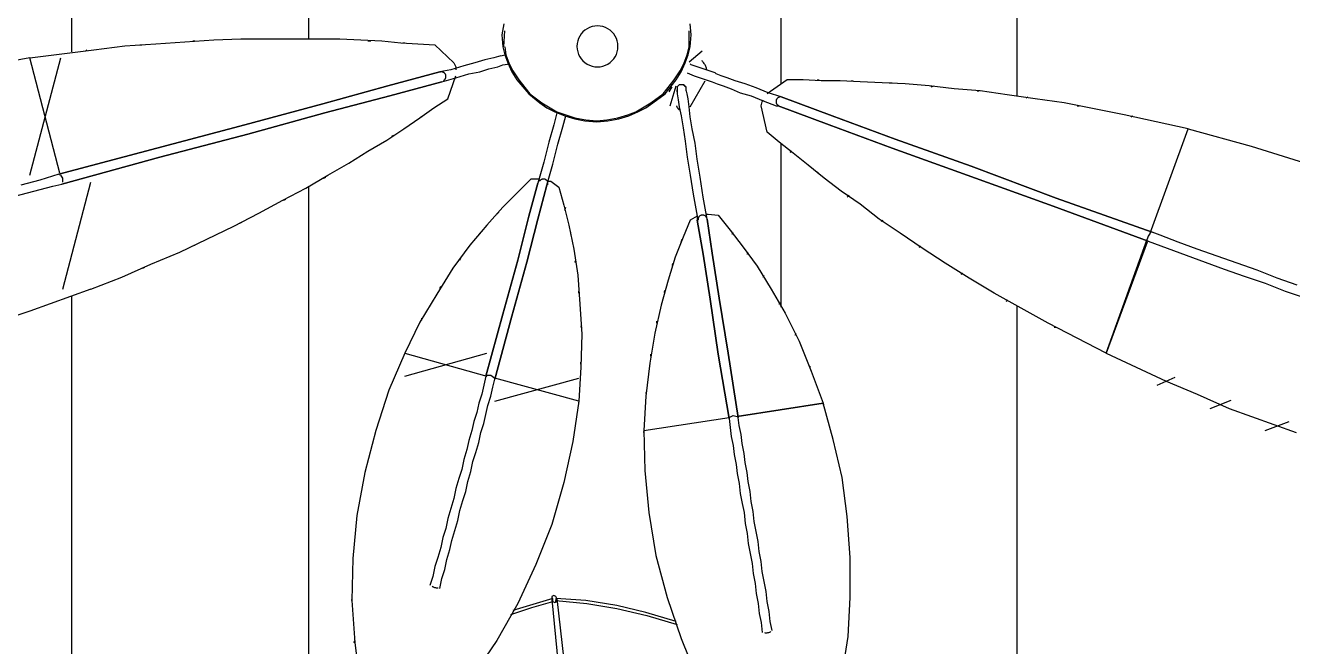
# Model space of a CAD drawing. Header units: millimetres. Extents: x 7649 to 34105, y 3983 to 25377.
# Drawn here: x 15493 to 16163, y 13594 to 13923 of the extents above; entities that cross this region are included whole.
import ezdxf

# ---------------------------------------------------------------- set-up
doc = ezdxf.new("R2010")
doc.units = ezdxf.units.MM

msp = doc.modelspace()

# ---------------------------------------------------------------- linework, layer by layer
at = {"layer": 'GEOMETRY', "color": 7}
for p, q in [((15517.10694, 13908.79306), (15517.10694, 14063.30972)), ((16017.16944, 13885.50972), (16017.16944, 14001.39722)), ((15642.51944, 13915.67222), (15642.51944, 13986.05139)), ((15892.28611, 13891.85972), (15892.28611, 13952.18472)), ((15745.70694, 13923.60972), (15744.64861, 13917.78889)), ((15745.70694, 13911.43889), (15746.23611, 13919.90556)), ((15787.51331, 13919.37419), (15786.59634, 13918.33241)), ((15788.55509, 13920.29116), (15787.51331, 13919.37419)), ((15789.70877, 13921.07038), (15788.55509, 13920.29116)), ((15790.96143, 13921.69894), (15789.70877, 13921.07038)), ((15792.30014, 13922.16391), (15790.96143, 13921.69894)), ((15793.71198, 13922.45236), (15792.30014, 13922.16391)), ((15795.18403, 13922.55139), (15793.71198, 13922.45236)), ((15796.65607, 13922.45236), (15795.18403, 13922.55139)), ((15798.06791, 13922.16391), (15796.65607, 13922.45236)), ((15799.40662, 13921.69894), (15798.06791, 13922.16391)), ((15800.65928, 13921.07038), (15799.40662, 13921.69894)), ((15801.81296, 13920.29116), (15800.65928, 13921.07038)), ((15802.85475, 13919.37419), (15801.81296, 13920.29116)), ((15803.77171, 13918.33241), (15802.85475, 13919.37419)), ((15843.60278, 13911.43889), (15843.60278, 13919.90556)), ((15844.66111, 13917.78889), (15844.13194, 13923.60972)), ((15528.74861, 13909.85139), (15545.15278, 13911.96806)), ((15545.15278, 13911.96806), (15561.55694, 13913.02639)), ((15553.09028, 13912.49722), (15554.14861, 13912.49722)), ((15561.55694, 13913.02639), (15576.90278, 13914.08472)), ((15576.90278, 13914.08472), (15592.24861, 13915.14306)), ((15581.13611, 13914.61389), (15582.19444, 13914.61389)), ((15592.24861, 13915.14306), (15606.53611, 13915.67222)), ((15606.53611, 13915.67222), (15620.29444, 13915.67222)), ((15607.06528, 13915.67222), (15608.12361, 13915.67222)), ((15620.29444, 13915.67222), (15634.05278, 13915.67222)), ((15631.40694, 13915.67222), (15632.46528, 13915.67222)), ((15634.05278, 13915.67222), (15646.75278, 13915.67222)), ((15646.75278, 13915.67222), (15658.92361, 13915.67222)), ((15653.63194, 13915.67222), (15654.69028, 13915.67222)), ((15658.92361, 13915.67222), (15670.03611, 13915.14306)), ((15670.03611, 13915.14306), (15681.14861, 13914.61389)), ((15673.74028, 13914.61389), (15675.32778, 13914.61389)), ((15681.14861, 13914.61389), (15691.20278, 13913.55556)), ((15691.20278, 13913.55556), (15700.19861, 13913.02639)), ((15692.26111, 13913.55556), (15693.31944, 13913.55556)), ((15700.19861, 13913.02639), (15709.19444, 13912.49722)), ((15709.19444, 13912.49722), (15719.24861, 13902.97222)), ((15744.64861, 13917.78889), (15745.17778, 13911.43889)), ((15784.43514, 13913.17552), (15784.33611, 13911.70347)), ((15784.72359, 13914.58736), (15784.43514, 13913.17552)), ((15785.18856, 13915.92607), (15784.72359, 13914.58736)), ((15785.81712, 13917.17873), (15785.18856, 13915.92607)), ((15786.59634, 13918.33241), (15785.81712, 13917.17873)), ((15804.55094, 13917.17873), (15803.77171, 13918.33241)), ((15805.17949, 13915.92607), (15804.55094, 13917.17873)), ((15805.64446, 13914.58736), (15805.17949, 13915.92607)), ((15805.93292, 13913.17552), (15805.64446, 13914.58736)), ((15806.03194, 13911.70347), (15805.93292, 13913.17552)), ((15844.13194, 13911.43889), (15844.66111, 13917.78889)), ((15494.88194, 13905.61806), (15460.48611, 13899.26806)), ((15494.88194, 13905.61806), (15511.81528, 13907.73472)), ((15510.75694, 13844.76389), (15494.88194, 13905.61806)), ((15494.88194, 13843.70556), (15511.28611, 13905.61806)), ((15511.81528, 13907.73472), (15528.74861, 13909.85139)), ((15524.51528, 13909.32222), (15525.04444, 13909.85139)), ((15740.41528, 13905.61806), (15735.65278, 13904.55972)), ((15744.11944, 13906.67639), (15740.41528, 13905.61806)), ((15744.11944, 13906.67639), (15746.23611, 13907.20556)), ((15745.17778, 13911.43889), (15746.23611, 13907.20556)), ((15746.23611, 13911.43889), (15746.76528, 13907.20556)), ((15746.23611, 13907.20556), (15747.82361, 13902.97222)), ((15746.76528, 13907.20556), (15748.35278, 13902.97222)), ((15784.33611, 13911.70347), (15784.43514, 13910.23143)), ((15784.43514, 13910.23143), (15784.72359, 13908.81959)), ((15784.72359, 13908.81959), (15785.18856, 13907.48088)), ((15785.18856, 13907.48088), (15785.81712, 13906.22822)), ((15785.81712, 13906.22822), (15786.59634, 13905.07454)), ((15803.77171, 13905.07454), (15804.55094, 13906.22822)), ((15804.55094, 13906.22822), (15805.17949, 13907.48088)), ((15805.17949, 13907.48088), (15805.64446, 13908.81959)), ((15805.64446, 13908.81959), (15805.93292, 13910.23143)), ((15805.93292, 13910.23143), (15806.03194, 13911.70347)), ((15840.95694, 13902.97222), (15842.54444, 13907.20556)), ((15841.48611, 13902.97222), (15843.07361, 13907.20556)), ((15842.54444, 13907.20556), (15843.60278, 13911.43889)), ((15843.07361, 13907.20556), (15844.13194, 13911.43889)), ((15843.60278, 13903.50139), (15850.48194, 13909.32222)), ((15717.66111, 13899.26806), (15711.84028, 13898.20972)), ((15724.54028, 13901.38472), (15717.66111, 13899.26806)), ((15719.24861, 13902.97222), (15720.30694, 13900.85556)), ((15720.30694, 13900.85556), (15720.30694, 13899.26806)), ((15730.36111, 13902.97222), (15724.54028, 13901.38472)), ((15735.65278, 13904.55972), (15730.36111, 13902.97222)), ((15733.00694, 13898.20972), (15737.76944, 13899.79722)), ((15737.76944, 13899.79722), (15742.53194, 13900.85556)), ((15742.53194, 13900.85556), (15745.17778, 13901.91389)), ((15745.17778, 13901.91389), (15748.88194, 13902.44306)), ((15747.82361, 13902.97222), (15749.94028, 13898.20972)), ((15748.35278, 13902.97222), (15750.46944, 13898.73889)), ((15750.46944, 13898.73889), (15753.64444, 13893.97639)), ((15786.59634, 13905.07454), (15787.51331, 13904.03275)), ((15787.51331, 13904.03275), (15788.55509, 13903.11579)), ((15788.55509, 13903.11579), (15789.70877, 13902.33656)), ((15789.70877, 13902.33656), (15790.96143, 13901.70801)), ((15790.96143, 13901.70801), (15792.30014, 13901.24304)), ((15792.30014, 13901.24304), (15793.71198, 13900.95458)), ((15793.71198, 13900.95458), (15795.18403, 13900.85556)), ((15795.18403, 13900.85556), (15796.65607, 13900.95458)), ((15796.65607, 13900.95458), (15798.06791, 13901.24304)), ((15798.06791, 13901.24304), (15799.40662, 13901.70801)), ((15799.40662, 13901.70801), (15800.65928, 13902.33656)), ((15800.65928, 13902.33656), (15801.81296, 13903.11579)), ((15801.81296, 13903.11579), (15802.85475, 13904.03275)), ((15802.85475, 13904.03275), (15803.77171, 13905.07454)), ((15835.66528, 13893.97639), (15838.84028, 13898.73889)), ((15838.84028, 13898.73889), (15840.95694, 13902.97222)), ((15839.36944, 13898.20972), (15841.48611, 13902.97222)), ((15844.66111, 13901.91389), (15844.13194, 13902.44306)), ((15849.42361, 13900.32639), (15844.66111, 13901.91389)), ((15857.36111, 13897.68056), (15849.42361, 13900.32639)), ((15850.65634, 13903.81336), (15850.30728, 13904.13494)), ((15850.98486, 13903.47356), (15850.65634, 13903.81336)), ((15851.29226, 13903.11656), (15850.98486, 13903.47356)), ((15851.57798, 13902.74339), (15851.29226, 13903.11656)), ((15851.84145, 13902.35508), (15851.57798, 13902.74339)), ((15852.08211, 13901.95265), (15851.84145, 13902.35508)), ((15852.29938, 13901.53712), (15852.08211, 13901.95265)), ((15852.49269, 13901.10954), (15852.29938, 13901.53712)), ((15852.6615, 13900.67091), (15852.49269, 13901.10954)), ((15852.80521, 13900.22227), (15852.6615, 13900.67091)), ((15852.92328, 13899.76464), (15852.80521, 13900.22227)), ((15853.01512, 13899.29906), (15852.92328, 13899.76464)), ((15684.32361, 13890.80139), (15711.84028, 13898.20972)), ((15711.84028, 13898.20972), (15684.32361, 13890.80139)), ((15712.89861, 13892.91806), (15685.38194, 13885.50972)), ((15685.38194, 13885.50972), (15712.89861, 13892.91806)), ((15712.11899, 13898.15336), (15712.01764, 13898.12857)), ((15712.22109, 13898.17365), (15712.11899, 13898.15336)), ((15712.32378, 13898.18943), (15712.22109, 13898.17365)), ((15712.42691, 13898.2007), (15712.32378, 13898.18943)), ((15712.53034, 13898.20747), (15712.42691, 13898.2007)), ((15712.63392, 13898.20973), (15712.53034, 13898.20747)), ((15712.73749, 13898.20748), (15712.63392, 13898.20973)), ((15712.84092, 13898.20072), (15712.73749, 13898.20748)), ((15712.94406, 13898.18946), (15712.84092, 13898.20072)), ((15712.89861, 13892.91806), (15720.30694, 13895.03472)), ((15713.04675, 13898.17369), (15712.94406, 13898.18946)), ((15713.14884, 13898.15341), (15713.04675, 13898.17369)), ((15713.2502, 13898.12863), (15713.14884, 13898.15341)), ((15713.45176, 13898.06495), (15713.2502, 13898.12863)), ((15713.64498, 13897.98454), (15713.45176, 13898.06495)), ((15713.82904, 13897.88823), (15713.64498, 13897.98454)), ((15713.82478, 13893.76632), (15713.95832, 13893.84942)), ((15714.00307, 13897.77687), (15713.82904, 13897.88823)), ((15713.95832, 13893.84942), (15714.08539, 13893.94063)), ((15714.16626, 13897.6513), (15714.00307, 13897.77687)), ((15714.08539, 13893.94063), (15714.2057, 13894.03955)), ((15714.31775, 13897.51236), (15714.16626, 13897.6513)), ((15714.2057, 13894.03955), (15714.31895, 13894.14578)), ((15714.45671, 13897.36088), (15714.31775, 13897.51236)), ((15714.31895, 13894.14578), (15714.42482, 13894.25894)), ((15714.42482, 13894.25894), (15714.52302, 13894.37861)), ((15714.5823, 13897.1977), (15714.45671, 13897.36088)), ((15714.52302, 13894.37861), (15714.61323, 13894.50442)), ((15714.69367, 13897.02368), (15714.5823, 13897.1977)), ((15714.61323, 13894.50442), (15714.69516, 13894.63595)), ((15714.78999, 13896.83963), (15714.69367, 13897.02368)), ((15714.69516, 13894.63595), (15714.7685, 13894.77281)), ((15714.7685, 13894.77281), (15714.83295, 13894.91461)), ((15714.87042, 13896.64641), (15714.78999, 13896.83963)), ((15714.83295, 13894.91461), (15714.8882, 13895.06094)), ((15714.93412, 13896.44486), (15714.87042, 13896.64641)), ((15714.8882, 13895.06094), (15714.93395, 13895.21142)), ((15714.94704, 13896.39447), (15714.93412, 13896.44486)), ((15714.93419, 13895.2123), (15714.94709, 13895.26267)), ((15714.95884, 13896.34385), (15714.94704, 13896.39447)), ((15714.94709, 13895.26267), (15714.95889, 13895.31328)), ((15714.96953, 13896.29301), (15714.95884, 13896.34385)), ((15714.95889, 13895.31328), (15714.96957, 13895.3641)), ((15714.97911, 13896.24196), (15714.96953, 13896.29301)), ((15714.96957, 13895.3641), (15714.97914, 13895.41513)), ((15714.98757, 13896.19072), (15714.97911, 13896.24196)), ((15714.97914, 13895.41513), (15714.98759, 13895.46635)), ((15714.99491, 13896.13933), (15714.98757, 13896.19072)), ((15714.98759, 13895.46635), (15714.99492, 13895.51773)), ((15715.00112, 13896.08778), (15714.99491, 13896.13933)), ((15714.99492, 13895.51773), (15715.00113, 13895.56926)), ((15715.00621, 13896.0361), (15715.00112, 13896.08778)), ((15715.00113, 13895.56926), (15715.00622, 13895.62092)), ((15715.01018, 13895.98432), (15715.00621, 13896.0361)), ((15715.00622, 13895.62092), (15715.01018, 13895.67269)), ((15715.01301, 13895.93244), (15715.01018, 13895.98432)), ((15715.01018, 13895.67269), (15715.01301, 13895.72455)), ((15715.01472, 13895.88048), (15715.01301, 13895.93244)), ((15715.01301, 13895.72455), (15715.01472, 13895.77648)), ((15715.01528, 13895.82847), (15715.01472, 13895.88048)), ((15715.01472, 13895.77648), (15715.01528, 13895.82847)), ((15716.07361, 13883.92222), (15720.30694, 13896.09306)), ((15720.30694, 13895.03472), (15727.18611, 13897.15139)), ((15727.18611, 13897.15139), (15733.00694, 13898.20972)), ((15749.94028, 13898.20972), (15752.58611, 13893.97639)), ((15752.58611, 13893.97639), (15758.93611, 13886.56806)), ((15753.64444, 13893.97639), (15759.46528, 13886.56806)), ((15829.84444, 13886.56806), (15835.66528, 13893.97639)), ((15830.90278, 13886.56806), (15836.72361, 13893.97639)), ((15836.72361, 13893.97639), (15839.36944, 13898.20972)), ((15842.54444, 13897.68056), (15846.24861, 13896.09306)), ((15844.13194, 13879.68889), (15852.06944, 13893.44722)), ((15846.24861, 13896.09306), (15854.18611, 13893.44722)), ((15854.18611, 13893.44722), (15855.77361, 13892.91806)), ((15855.77361, 13892.91806), (15858.41944, 13891.85972)), ((15857.89028, 13897.15139), (15857.36111, 13897.68056)), ((15860.53611, 13896.09306), (15857.89028, 13897.15139)), ((15858.41944, 13891.85972), (15861.59444, 13890.80139)), ((15863.71111, 13895.03472), (15860.53611, 13896.09306)), ((15867.94444, 13893.44722), (15863.71111, 13895.03472)), ((15873.23611, 13891.85972), (15867.94444, 13893.44722)), ((15879.05694, 13889.74306), (15873.23611, 13891.85972)), ((15895.46111, 13893.97639), (15884.87778, 13886.56806)), ((15903.92778, 13893.97639), (15895.46111, 13893.97639)), ((15913.45278, 13893.44722), (15903.92778, 13893.97639)), ((15911.33611, 13893.97639), (15912.39444, 13893.97639)), ((15923.50694, 13893.44722), (15913.45278, 13893.44722)), ((15934.09028, 13892.91806), (15923.50694, 13893.44722)), ((15929.32778, 13893.44722), (15930.38611, 13893.44722)), ((15945.73194, 13892.38889), (15934.09028, 13892.91806)), ((15957.90278, 13891.85972), (15945.73194, 13892.38889)), ((15949.43611, 13892.38889), (15951.02361, 13892.38889)), ((15970.60278, 13890.80139), (15957.90278, 13891.85972)), ((15649.92778, 13881.27639), (15684.32361, 13890.80139)), ((15684.32361, 13890.80139), (15649.92778, 13881.27639)), ((15685.38194, 13885.50972), (15650.98611, 13876.51389)), ((15650.98611, 13876.51389), (15685.38194, 13885.50972)), ((15758.93611, 13886.56806), (15764.75694, 13881.80556)), ((15758.93611, 13886.56806), (15759.46528, 13886.56806)), ((15759.46528, 13886.56806), (15765.81528, 13881.80556)), ((15823.49444, 13881.80556), (15829.84444, 13886.56806)), ((15824.55278, 13881.80556), (15830.90278, 13886.56806)), ((15829.84444, 13886.56806), (15830.90278, 13886.56806)), ((15833.01944, 13887.62639), (15834.60694, 13890.27222)), ((15833.54861, 13880.21806), (15836.72361, 13890.80139)), ((15837.78194, 13890.80139), (15837.25278, 13890.27222)), ((15837.25278, 13890.27222), (15837.25278, 13889.74306)), ((15837.25278, 13889.74306), (15837.25278, 13889.21389)), ((15837.25278, 13889.21389), (15837.25278, 13888.68472)), ((15837.25278, 13887.62639), (15837.25278, 13888.68472)), ((15837.25278, 13888.68472), (15837.25278, 13888.15556)), ((15837.25278, 13888.15556), (15837.25278, 13886.56806)), ((15837.25278, 13886.56806), (15837.78194, 13883.39306)), ((15838.31111, 13891.33056), (15837.78194, 13890.80139)), ((15838.84028, 13891.33056), (15838.31111, 13891.33056)), ((15839.36944, 13891.33056), (15838.84028, 13891.33056)), ((15839.89861, 13891.33056), (15839.36944, 13891.33056)), ((15840.42778, 13891.33056), (15839.89861, 13891.33056)), ((15840.95694, 13891.33056), (15840.42778, 13891.33056)), ((15840.95694, 13890.80139), (15840.95694, 13891.33056)), ((15841.48611, 13890.80139), (15840.95694, 13890.80139)), ((15841.48611, 13890.27222), (15841.48611, 13890.80139)), ((15842.01528, 13890.27222), (15841.48611, 13890.27222)), ((15842.01528, 13889.74306), (15842.01528, 13890.27222)), ((15842.01528, 13889.21389), (15842.01528, 13889.74306)), ((15842.01528, 13888.68472), (15842.01528, 13889.21389)), ((15842.54444, 13886.56806), (15842.01528, 13888.68472)), ((15842.01528, 13888.15556), (15842.01528, 13888.68472)), ((15843.07361, 13883.92222), (15842.54444, 13886.56806)), ((15861.59444, 13890.80139), (15865.82778, 13889.21389)), ((15865.82778, 13889.21389), (15870.59028, 13887.09722)), ((15870.59028, 13887.09722), (15876.41111, 13885.50972)), ((15876.41111, 13885.50972), (15882.76111, 13882.86389)), ((15885.40694, 13887.09722), (15879.05694, 13889.74306)), ((15892.28611, 13884.98056), (15885.40694, 13887.09722)), ((15983.83194, 13889.21389), (15970.60278, 13890.80139)), ((15971.66111, 13890.27222), (15973.24861, 13890.80139)), ((15997.59028, 13888.15556), (15983.83194, 13889.21389)), ((15996.00278, 13888.15556), (15997.06111, 13888.15556)), ((16011.87778, 13886.03889), (15997.59028, 13888.15556)), ((16026.69444, 13883.92222), (16011.87778, 13886.03889)), ((15608.65278, 13870.16389), (15649.92778, 13881.27639)), ((15649.92778, 13881.27639), (15608.65278, 13870.16389)), ((15701.25694, 13873.86806), (15708.66528, 13879.15972)), ((15708.66528, 13879.15972), (15716.07361, 13883.92222)), ((15764.75694, 13881.80556), (15768.46111, 13879.15972)), ((15765.81528, 13881.80556), (15773.75278, 13877.04306)), ((15768.46111, 13879.15972), (15772.69444, 13877.04306)), ((15815.55694, 13877.04306), (15823.49444, 13881.80556)), ((15816.61528, 13877.04306), (15820.84861, 13879.15972)), ((15820.84861, 13879.15972), (15824.55278, 13881.80556)), ((15836.93962, 13880.24906), (15837.01315, 13880.05266)), ((15837.01315, 13880.05266), (15837.09663, 13879.86108)), ((15837.09663, 13879.86108), (15837.1898, 13879.67468)), ((15837.1898, 13879.67468), (15837.2924, 13879.49378)), ((15837.2924, 13879.49378), (15837.40417, 13879.31874)), ((15837.40417, 13879.31874), (15837.52485, 13879.1499)), ((15837.52485, 13879.1499), (15837.6542, 13878.98761)), ((15837.6542, 13878.98761), (15837.79193, 13878.83221)), ((15837.78194, 13883.39306), (15838.31111, 13879.68889)), ((15837.79193, 13878.83221), (15837.93781, 13878.68404)), ((15837.93781, 13878.68404), (15838.09157, 13878.54345)), ((15838.09157, 13878.54345), (15838.25295, 13878.41079)), ((15838.25295, 13878.41079), (15838.4217, 13878.28639)), ((15838.31111, 13879.68889), (15839.36944, 13874.92639)), ((15843.60278, 13879.68889), (15843.07361, 13883.92222)), ((15844.13194, 13874.39722), (15843.60278, 13879.68889)), ((15881.70278, 13880.21806), (15882.23194, 13882.33472)), ((15884.87778, 13866.45972), (15881.70278, 13880.21806)), ((15882.23194, 13882.33472), (15882.76111, 13883.39306)), ((15882.76111, 13882.86389), (15889.64028, 13880.21806)), ((15889.64084, 13882.65116), (15889.64027, 13882.59924)), ((15889.64027, 13882.59924), (15889.64084, 13882.54733)), ((15889.64028, 13880.21806), (15890.69861, 13880.21806)), ((15889.64254, 13882.70307), (15889.64084, 13882.65116)), ((15889.64084, 13882.54733), (15889.64254, 13882.49546)), ((15889.64537, 13882.75495), (15889.64254, 13882.70307)), ((15889.64254, 13882.49546), (15889.64537, 13882.44364)), ((15889.64933, 13882.8068), (15889.64537, 13882.75495)), ((15889.64537, 13882.44364), (15889.64933, 13882.39188)), ((15889.64933, 13882.39188), (15889.65441, 13882.34021)), ((15889.65445, 13882.85876), (15889.64935, 13882.80702)), ((15889.65441, 13882.34021), (15889.66062, 13882.28864)), ((15889.66068, 13882.91035), (15889.65445, 13882.85876)), ((15889.66062, 13882.28864), (15889.66797, 13882.2372)), ((15889.66802, 13882.96177), (15889.66068, 13882.91035)), ((15889.66797, 13882.2372), (15889.67643, 13882.1859)), ((15889.67649, 13883.01299), (15889.66802, 13882.96177)), ((15889.68606, 13883.06401), (15889.67649, 13883.01299)), ((15889.67655, 13882.18523), (15889.72247, 13881.97896)), ((15889.69674, 13883.1148), (15889.68606, 13883.06401)), ((15889.70853, 13883.16535), (15889.69674, 13883.1148)), ((15889.72142, 13883.21563), (15889.70853, 13883.16535)), ((15889.7354, 13883.26563), (15889.72142, 13883.21563)), ((15889.72247, 13881.97896), (15889.78578, 13881.77953)), ((15889.75048, 13883.31533), (15889.7354, 13883.26563)), ((15889.76664, 13883.36472), (15889.75048, 13883.31533)), ((15889.78389, 13883.41376), (15889.76664, 13883.36472)), ((15889.84256, 13883.55977), (15889.78389, 13883.41376)), ((15889.78578, 13881.77953), (15889.8657, 13881.58786)), ((15889.91035, 13883.70082), (15889.84256, 13883.55977)), ((15889.8657, 13881.58786), (15889.96148, 13881.40485)), ((15889.98692, 13883.83655), (15889.91035, 13883.70082)), ((15889.96148, 13881.40485), (15890.07236, 13881.23141)), ((15890.07192, 13883.96658), (15889.98692, 13883.83655)), ((15890.16503, 13884.09054), (15890.07192, 13883.96658)), ((15890.07236, 13881.23141), (15890.19756, 13881.06845)), ((15890.2659, 13884.20807), (15890.16503, 13884.09054)), ((15890.19756, 13881.06845), (15890.33634, 13880.91688)), ((15890.3742, 13884.3188), (15890.2659, 13884.20807)), ((15890.33634, 13880.91688), (15890.48792, 13880.77761)), ((15890.48958, 13884.42236), (15890.3742, 13884.3188)), ((15890.48792, 13880.77761), (15890.65155, 13880.65154)), ((15890.6117, 13884.51837), (15890.48958, 13884.42236)), ((15890.74024, 13884.60647), (15890.6117, 13884.51837)), ((15890.65155, 13880.65154), (15890.82646, 13880.53959)), ((15917.68611, 13870.16389), (15890.69861, 13880.21806)), ((15890.69861, 13880.21806), (15917.68611, 13870.16389)), ((15890.87485, 13884.68629), (15890.74024, 13884.60647)), ((15890.82646, 13880.53959), (15891.01189, 13880.44266)), ((15891.01519, 13884.75746), (15890.87485, 13884.68629)), ((15891.01189, 13880.44266), (15891.20707, 13880.36167)), ((15891.06257, 13884.77893), (15891.01519, 13884.75746)), ((15891.11037, 13884.79934), (15891.06257, 13884.77893)), ((15891.15859, 13884.8187), (15891.11037, 13884.79934)), ((15891.2072, 13884.83699), (15891.15859, 13884.8187)), ((15891.25619, 13884.85421), (15891.2072, 13884.83699)), ((15891.30553, 13884.87036), (15891.25619, 13884.85421)), ((15891.35521, 13884.88544), (15891.30553, 13884.87036)), ((15891.40522, 13884.89942), (15891.35521, 13884.88544)), ((15891.45553, 13884.91232), (15891.40522, 13884.89942)), ((15891.50613, 13884.92411), (15891.45553, 13884.91232)), ((15891.557, 13884.93481), (15891.50613, 13884.92411)), ((15891.60812, 13884.9444), (15891.557, 13884.93481)), ((15891.65942, 13884.95287), (15891.60812, 13884.9444)), ((15891.71087, 13884.96021), (15891.65942, 13884.95287)), ((15891.76243, 13884.96642), (15891.71087, 13884.96021)), ((15891.8141, 13884.97151), (15891.76243, 13884.96642)), ((15891.86586, 13884.97547), (15891.8141, 13884.97151)), ((15891.91768, 13884.97829), (15891.86586, 13884.97547)), ((15891.96956, 13884.97999), (15891.91768, 13884.97829)), ((15892.02146, 13884.98056), (15891.96956, 13884.97999)), ((15892.07338, 13884.97999), (15892.02146, 13884.98056)), ((15892.12529, 13884.9783), (15892.07338, 13884.97999)), ((15892.17718, 13884.97547), (15892.12529, 13884.9783)), ((15892.22902, 13884.9715), (15892.17718, 13884.97547)), ((15892.28611, 13884.98056), (15919.27361, 13874.92639)), ((15919.27361, 13874.92639), (15892.28611, 13884.98056)), ((16021.93194, 13884.45139), (16022.99028, 13884.98056)), ((16042.04028, 13881.80556), (16026.69444, 13883.92222)), ((16057.91528, 13878.63056), (16042.04028, 13881.80556)), ((16048.91944, 13880.21806), (16049.97778, 13880.21806)), ((16073.79028, 13875.45556), (16057.91528, 13878.63056)), ((15650.98611, 13876.51389), (15610.24028, 13865.40139)), ((15610.24028, 13865.40139), (15650.98611, 13876.51389)), ((15692.79028, 13868.04722), (15701.25694, 13873.86806)), ((15701.78611, 13874.39722), (15702.84444, 13874.92639)), ((15773.75278, 13876.51389), (15772.16528, 13870.16389)), ((15772.69444, 13877.04306), (15777.98611, 13874.92639)), ((15773.75278, 13877.04306), (15778.51528, 13875.45556)), ((15776.92778, 13869.10556), (15778.51528, 13874.92639)), ((15777.98611, 13874.92639), (15783.27778, 13873.33889)), ((15778.51528, 13875.45556), (15783.27778, 13873.86806)), ((15783.27778, 13873.86806), (15789.09861, 13872.80972)), ((15783.27778, 13873.33889), (15788.56944, 13872.28056)), ((15788.56944, 13872.28056), (15794.91944, 13871.75139)), ((15789.09861, 13872.80972), (15794.91944, 13872.28056)), ((15794.91944, 13872.28056), (15800.21111, 13872.80972)), ((15794.91944, 13871.75139), (15800.74028, 13872.28056)), ((15800.21111, 13872.80972), (15806.03194, 13873.86806)), ((15800.74028, 13872.28056), (15806.56111, 13873.33889)), ((15806.03194, 13873.86806), (15811.32361, 13875.45556)), ((15806.56111, 13873.33889), (15811.85278, 13874.92639)), ((15811.32361, 13875.45556), (15815.55694, 13877.04306)), ((15811.85278, 13874.92639), (15816.61528, 13877.04306)), ((15839.36944, 13874.92639), (15840.42778, 13868.57639)), ((15845.19028, 13868.04722), (15844.13194, 13874.39722)), ((15919.27361, 13874.92639), (15952.61111, 13862.75556)), ((15952.61111, 13862.75556), (15919.27361, 13874.92639)), ((16090.72361, 13871.75139), (16073.79028, 13875.45556)), ((16077.49444, 13874.39722), (16078.55278, 13874.92639)), ((16107.65694, 13868.04722), (16090.72361, 13871.75139)), ((15562.08611, 13857.99306), (15608.65278, 13870.16389)), ((15608.65278, 13870.16389), (15562.08611, 13857.99306)), ((15610.24028, 13865.40139), (15563.67361, 13853.23056)), ((15563.67361, 13853.23056), (15610.24028, 13865.40139)), ((15683.79444, 13862.22639), (15692.79028, 13868.04722)), ((15772.16528, 13870.16389), (15769.51944, 13861.16806)), ((15774.28194, 13860.10972), (15776.92778, 13869.10556)), ((15840.42778, 13868.57639), (15841.48611, 13861.69722)), ((15846.77778, 13860.63889), (15845.19028, 13868.04722)), ((15891.22778, 13861.16806), (15884.87778, 13866.45972)), ((15951.02361, 13857.99306), (15917.68611, 13870.16389)), ((15917.68611, 13870.16389), (15951.02361, 13857.99306)), ((16087.54861, 13813.01389), (16107.65694, 13868.04722)), ((16087.54861, 13813.01389), (16107.65694, 13868.04722)), ((16107.65694, 13868.04722), (16140.99444, 13859.05139)), ((15673.74028, 13856.40556), (15683.79444, 13862.22639)), ((15686.44028, 13864.34306), (15687.49861, 13864.87222)), ((15769.51944, 13861.16806), (15766.87361, 13850.58472)), ((15771.63611, 13849.52639), (15774.28194, 13860.10972)), ((15841.48611, 13861.69722), (15842.54444, 13853.23056)), ((15847.83611, 13852.17222), (15846.77778, 13860.63889)), ((15898.63611, 13855.34722), (15891.22778, 13861.16806)), ((15892.28611, 13773.85556), (15892.28611, 13860.10972)), ((15952.61111, 13862.75556), (15992.82778, 13848.46806)), ((15992.82778, 13848.46806), (15952.61111, 13862.75556)), ((16140.99444, 13859.05139), (16174.86111, 13848.46806)), ((15510.22778, 13844.23472), (15562.08611, 13857.99306)), ((15562.08611, 13857.99306), (15510.22778, 13844.23472)), ((15563.67361, 13853.23056), (15511.81528, 13838.94306)), ((15511.81528, 13838.94306), (15563.67361, 13853.23056)), ((15663.68611, 13850.05556), (15673.74028, 13856.40556)), ((15669.50694, 13853.75972), (15670.56528, 13854.28889)), ((15842.54444, 13853.23056), (15844.13194, 13843.70556)), ((15849.42361, 13842.64722), (15847.83611, 13852.17222)), ((15897.04861, 13855.87639), (15898.10694, 13856.40556)), ((15906.57361, 13848.99722), (15898.63611, 13855.34722)), ((15990.71111, 13843.70556), (15951.02361, 13857.99306)), ((15951.02361, 13857.99306), (15990.71111, 13843.70556)), ((15652.57361, 13843.70556), (15663.68611, 13850.05556)), ((15766.87361, 13850.58472), (15763.69861, 13839.47222)), ((15768.46111, 13838.41389), (15771.63611, 13849.52639)), ((15915.04028, 13842.11806), (15906.57361, 13848.99722)), ((15911.33611, 13844.76389), (15911.86528, 13845.29306)), ((15992.82778, 13848.46806), (16037.80694, 13831.53472)), ((16037.80694, 13831.53472), (15992.82778, 13848.46806)), ((15500.17361, 13841.05972), (15490.11944, 13838.41389)), ((15510.22778, 13844.23472), (15500.17361, 13841.05972)), ((15507.05278, 13837.88472), (15511.81528, 13838.94306)), ((15510.75694, 13843.70556), (15511.28611, 13844.76389)), ((15512.34444, 13842.11806), (15511.28611, 13843.70556)), ((15512.34444, 13840.00139), (15512.34444, 13842.11806)), ((15512.34444, 13783.38056), (15527.16111, 13840.00139)), ((15512.34444, 13783.38056), (15527.16111, 13840.00139)), ((15640.93194, 13836.82639), (15652.57361, 13843.70556)), ((15650.45694, 13842.11806), (15651.51528, 13842.64722)), ((15759.99444, 13841.58889), (15753.11528, 13834.70972)), ((15758.93611, 13822.00972), (15763.69861, 13839.47222)), ((15763.69861, 13839.47222), (15758.93611, 13822.00972)), ((15764.75694, 13841.58889), (15759.99444, 13841.58889)), ((15768.46111, 13838.41389), (15763.69861, 13820.42222)), ((15763.69861, 13820.42222), (15768.46111, 13838.41389)), ((15764.69285, 13840.62153), (15764.54687, 13840.3984)), ((15764.85999, 13840.82386), (15764.69285, 13840.62153)), ((15765.04614, 13841.00451), (15764.85999, 13840.82386)), ((15765.24918, 13841.16258), (15765.04614, 13841.00451)), ((15765.46696, 13841.29719), (15765.24918, 13841.16258)), ((15765.69734, 13841.40746), (15765.46696, 13841.29719)), ((15765.93817, 13841.49248), (15765.69734, 13841.40746)), ((15766.18733, 13841.55139), (15765.93817, 13841.49248)), ((15766.44266, 13841.58328), (15766.18733, 13841.55139)), ((15766.70203, 13841.58728), (15766.44266, 13841.58328)), ((15766.96329, 13841.56249), (15766.70203, 13841.58728)), ((15767.22431, 13841.50803), (15766.96329, 13841.56249)), ((15767.42697, 13841.44404), (15767.22541, 13841.50774)), ((15767.62019, 13841.3636), (15767.42697, 13841.44404)), ((15767.80423, 13841.26728), (15767.62019, 13841.3636)), ((15767.97826, 13841.15591), (15767.80423, 13841.26728)), ((15768.14143, 13841.03032), (15767.97826, 13841.15591)), ((15768.29291, 13840.89136), (15768.14143, 13841.03032)), ((15768.43186, 13840.73987), (15768.29291, 13840.89136)), ((15768.55743, 13840.57668), (15768.43186, 13840.73987)), ((15768.66879, 13840.40265), (15768.55743, 13840.57668)), ((15768.76509, 13840.2186), (15768.66879, 13840.40265)), ((15768.8455, 13840.02537), (15768.76509, 13840.2186)), ((15768.90919, 13839.82381), (15768.8455, 13840.02537)), ((15768.90912, 13838.59125), (15768.93391, 13838.69259)), ((15768.93401, 13839.72225), (15768.90924, 13839.82359)), ((15768.93391, 13838.69259), (15768.9542, 13838.79466)), ((15768.95428, 13839.62017), (15768.93401, 13839.72225)), ((15768.9542, 13838.79466), (15768.96998, 13838.89733)), ((15768.97004, 13839.5175), (15768.95428, 13839.62017)), ((15768.96998, 13838.89733), (15768.98125, 13839.00044)), ((15768.98129, 13839.41438), (15768.97004, 13839.5175)), ((15768.98125, 13839.00044), (15768.98802, 13839.10385)), ((15768.98804, 13839.31097), (15768.98129, 13839.41438)), ((15768.98802, 13839.10385), (15768.99028, 13839.20741)), ((15768.99028, 13839.20741), (15768.98804, 13839.31097)), ((15768.99028, 13840.53056), (15770.57778, 13840.53056)), ((15770.57778, 13840.53056), (15774.81111, 13837.35556)), ((15844.13194, 13843.70556), (15845.71944, 13833.65139)), ((15851.01111, 13832.06389), (15849.42361, 13842.64722)), ((15924.03611, 13835.23889), (15915.04028, 13842.11806)), ((16036.21944, 13827.30139), (15990.71111, 13843.70556)), ((15990.71111, 13843.70556), (16036.21944, 13827.30139)), ((15486.94444, 13832.59306), (15496.99861, 13835.23889)), ((15496.99861, 13835.23889), (15507.05278, 13837.88472)), ((15628.76111, 13830.47639), (15640.93194, 13836.82639)), ((15642.51944, 13557.95556), (15642.51944, 13837.88472)), ((15753.11528, 13834.70972), (15745.17778, 13826.77222)), ((15750.99861, 13832.59306), (15752.05694, 13833.65139)), ((15774.81111, 13837.35556), (15777.45694, 13827.83056)), ((15845.71944, 13833.65139), (15847.83611, 13822.00972)), ((15853.12778, 13820.42222), (15851.01111, 13832.06389)), ((15934.09028, 13828.35972), (15924.03611, 13835.23889)), ((15927.21111, 13832.06389), (15928.26944, 13833.12222)), ((16037.80694, 13831.53472), (16088.60694, 13813.54306)), ((16088.60694, 13813.54306), (16037.80694, 13831.53472)), ((15616.06111, 13823.59722), (15628.76111, 13830.47639)), ((15629.29028, 13830.47639), (15630.34861, 13831.00556)), ((15745.17778, 13826.77222), (15736.71111, 13817.24722)), ((15777.45694, 13827.83056), (15780.10278, 13817.24722)), ((15777.98611, 13825.18472), (15778.51528, 13826.77222)), ((15944.14444, 13820.42222), (15934.09028, 13828.35972)), ((16086.49028, 13808.78056), (16036.21944, 13827.30139)), ((16036.21944, 13827.30139), (16086.49028, 13808.78056)), ((15602.83194, 13816.71806), (15616.06111, 13823.59722)), ((15606.00694, 13818.30556), (15607.06528, 13818.83472)), ((15742.00278, 13823.06806), (15743.06111, 13824.12639)), ((15753.11528, 13798.72639), (15758.93611, 13822.00972)), ((15758.93611, 13822.00972), (15753.11528, 13798.72639)), ((15763.69861, 13820.42222), (15757.87778, 13797.66806)), ((15757.87778, 13797.66806), (15763.69861, 13820.42222)), ((15844.13194, 13819.89306), (15840.42778, 13810.89722)), ((15847.83611, 13822.00972), (15844.13194, 13819.89306)), ((15847.83611, 13822.00972), (15847.83611, 13819.89306)), ((15851.01111, 13801.90139), (15847.83611, 13819.89306)), ((15847.83611, 13819.89306), (15851.01111, 13801.90139)), ((15848.36565, 13820.19926), (15848.36531, 13820.14734)), ((15848.36531, 13820.14734), (15848.3661, 13820.09542)), ((15848.36712, 13820.25118), (15848.36565, 13820.19926)), ((15848.3661, 13820.09542), (15848.36802, 13820.04354)), ((15848.36973, 13820.30307), (15848.36712, 13820.25118)), ((15848.36802, 13820.04354), (15848.37107, 13819.9917)), ((15848.37347, 13820.35492), (15848.36973, 13820.30307)), ((15848.37107, 13819.9917), (15848.37526, 13819.93993)), ((15848.37835, 13820.4067), (15848.37347, 13820.35492)), ((15848.37526, 13819.93993), (15848.38057, 13819.88825)), ((15848.42097, 13820.67002), (15848.37835, 13820.4067)), ((15848.38057, 13819.88825), (15848.38702, 13819.83667)), ((15848.38702, 13819.83667), (15848.39459, 13819.78521)), ((15848.4914, 13820.92293), (15848.42097, 13820.67002)), ((15848.58805, 13821.16375), (15848.4914, 13820.92293)), ((15848.70932, 13821.3908), (15848.58805, 13821.16375)), ((15848.8536, 13821.6024), (15848.70932, 13821.3908)), ((15849.01932, 13821.79686), (15848.8536, 13821.6024)), ((15849.20486, 13821.97251), (15849.01932, 13821.79686)), ((15849.40863, 13822.12765), (15849.20486, 13821.97251)), ((15849.62904, 13822.26062), (15849.40863, 13822.12765)), ((15849.86449, 13822.36971), (15849.62904, 13822.26062)), ((15850.11337, 13822.45326), (15849.86449, 13822.36971)), ((15850.3741, 13822.50958), (15850.11337, 13822.45326)), ((15850.64009, 13822.53659), (15850.37477, 13822.50968)), ((15850.90256, 13822.53396), (15850.64009, 13822.53659)), ((15851.16013, 13822.50289), (15850.90256, 13822.53396)), ((15851.41076, 13822.44449), (15851.16013, 13822.50289)), ((15851.65243, 13822.35987), (15851.41076, 13822.44449)), ((15851.8831, 13822.25013), (15851.65243, 13822.35987)), ((15852.10072, 13822.11638), (15851.8831, 13822.25013)), ((15852.30326, 13821.95972), (15852.10072, 13822.11638)), ((15852.48869, 13821.78126), (15852.30326, 13821.95972)), ((15852.65496, 13821.58212), (15852.48869, 13821.78126)), ((15852.59861, 13823.06806), (15853.65694, 13823.06806)), ((15852.80005, 13821.36338), (15852.65496, 13821.58212)), ((15852.9219, 13821.12617), (15852.80005, 13821.36338)), ((15853.12778, 13820.42222), (15855.77361, 13802.43056)), ((15855.77361, 13802.43056), (15853.12778, 13820.42222)), ((15853.65694, 13823.06806), (15858.94861, 13822.53889)), ((15858.94861, 13822.53889), (15865.29861, 13814.60139)), ((15955.25694, 13813.01389), (15944.14444, 13820.42222)), ((15945.20278, 13819.36389), (15946.26111, 13819.89306)), ((15588.54444, 13809.83889), (15602.83194, 13816.71806)), ((15736.71111, 13817.24722), (15727.71528, 13806.66389)), ((15732.47778, 13811.95556), (15733.00694, 13813.01389)), ((15780.10278, 13817.24722), (15782.74861, 13804.54722)), ((15781.16111, 13812.48472), (15781.16111, 13813.54306)), ((15865.29861, 13814.60139), (15872.17778, 13805.60556)), ((15866.35694, 13812.48472), (15866.88611, 13813.54306)), ((15966.89861, 13805.07639), (15955.25694, 13813.01389)), ((16086.49028, 13811.42639), (16085.96111, 13809.83889)), ((16087.54861, 13813.01389), (16086.49028, 13811.42639)), ((16092.84028, 13811.95556), (16088.60694, 13813.54306)), ((16102.36528, 13808.25139), (16092.84028, 13811.95556)), ((15574.25694, 13802.95972), (15588.54444, 13809.83889)), ((15581.66528, 13806.66389), (15582.19444, 13806.66389)), ((15727.71528, 13806.66389), (15718.71944, 13794.49306)), ((15840.42778, 13810.89722), (15836.19444, 13800.31389)), ((15839.36944, 13808.25139), (15839.89861, 13809.83889)), ((15872.17778, 13805.60556), (15879.58611, 13795.55139)), ((15965.31111, 13805.60556), (15966.36944, 13806.13472)), ((15979.06944, 13797.13889), (15966.89861, 13805.07639)), ((16064.26528, 13749.51389), (16085.96111, 13809.83889)), ((16085.96111, 13808.25139), (16064.26528, 13749.51389)), ((16085.96111, 13808.25139), (16085.96111, 13809.83889)), ((16086.49028, 13808.78056), (16096.54444, 13805.07639)), ((16096.54444, 13805.07639), (16106.59861, 13801.37222)), ((16112.41944, 13804.54722), (16102.36528, 13808.25139)), ((15558.91111, 13796.60972), (15574.25694, 13802.95972)), ((15722.42361, 13798.72639), (15722.95278, 13799.78472)), ((15745.17778, 13770.15139), (15753.11528, 13798.72639)), ((15753.11528, 13798.72639), (15745.17778, 13770.15139)), ((15782.74861, 13804.54722), (15784.86528, 13790.78889)), ((15783.27778, 13797.66806), (15783.80694, 13798.72639)), ((15836.19444, 13800.31389), (15832.49028, 13788.14306)), ((15854.71528, 13778.08889), (15851.01111, 13801.90139)), ((15851.01111, 13801.90139), (15854.71528, 13778.08889)), ((15855.77361, 13802.43056), (15859.47778, 13778.61806)), ((15859.47778, 13778.61806), (15855.77361, 13802.43056)), ((15874.29444, 13801.90139), (15874.82361, 13802.95972)), ((16106.59861, 13801.37222), (16116.65278, 13797.66806)), ((16123.00278, 13800.84306), (16112.41944, 13804.54722)), ((16133.58611, 13797.13889), (16123.00278, 13800.84306)), ((15543.56528, 13789.73056), (15558.91111, 13796.60972)), ((15554.67778, 13794.49306), (15555.73611, 13795.02222)), ((15718.71944, 13794.49306), (15710.25278, 13780.73472)), ((15757.87778, 13797.66806), (15749.94028, 13769.09306)), ((15749.94028, 13769.09306), (15757.87778, 13797.66806)), ((15834.60694, 13796.08056), (15835.13611, 13797.13889)), ((15879.58611, 13795.55139), (15886.99444, 13783.38056)), ((15991.76944, 13789.20139), (15979.06944, 13797.13889)), ((15987.53611, 13791.31806), (15988.59444, 13791.84722)), ((16116.65278, 13797.66806), (16126.70694, 13793.96389)), ((16126.70694, 13793.96389), (16137.29028, 13790.25972)), ((16144.16944, 13793.43472), (16133.58611, 13797.13889)), ((16154.75278, 13789.20139), (16144.16944, 13793.43472)), ((15527.16111, 13783.38056), (15543.56528, 13789.73056)), ((15711.84028, 13783.90972), (15712.36944, 13784.96806)), ((15784.86528, 13790.78889), (15785.92361, 13775.44306)), ((15832.49028, 13788.14306), (15828.78611, 13774.91389)), ((15882.76111, 13789.73056), (15883.29028, 13790.78889)), ((16004.99861, 13781.26389), (15991.76944, 13789.20139)), ((16137.29028, 13790.25972), (16148.40278, 13786.55556)), ((16148.40278, 13786.55556), (16158.98611, 13782.32222)), ((16165.33611, 13785.49722), (16154.75278, 13789.20139)), ((15527.16111, 13783.38056), (15494.88194, 13771.73889)), ((15517.10694, 13398.67639), (15517.10694, 13779.67639)), ((15710.25278, 13780.73472), (15701.25694, 13765.91806)), ((15785.39444, 13781.26389), (15785.39444, 13782.32222)), ((15830.37361, 13781.79306), (15830.90278, 13782.85139)), ((15858.94861, 13748.98472), (15854.71528, 13778.08889)), ((15854.71528, 13778.08889), (15858.94861, 13748.98472)), ((15859.47778, 13778.61806), (15864.24028, 13749.51389)), ((15864.24028, 13749.51389), (15859.47778, 13778.61806)), ((15886.99444, 13783.38056), (15894.40278, 13770.68056)), ((16019.28611, 13773.32639), (16004.99861, 13781.26389)), ((16158.98611, 13782.32222), (16170.09861, 13778.61806)), ((15494.88194, 13771.73889), (15460.48611, 13760.62639)), ((15785.92361, 13775.44306), (15786.98194, 13759.56806)), ((15828.78611, 13774.91389), (15825.61111, 13760.09722)), ((15891.22778, 13775.44306), (15891.75694, 13776.50139)), ((16011.34861, 13777.03056), (16012.40694, 13777.55972)), ((16017.16944, 13049.95556), (16017.16944, 13774.38472)), ((16033.57361, 13765.38889), (16019.28611, 13773.32639)), ((15701.25694, 13765.91806), (15693.31944, 13749.51389)), ((15702.31528, 13766.97639), (15702.31528, 13768.03472)), ((15736.18194, 13737.34306), (15745.17778, 13770.15139)), ((15745.17778, 13770.15139), (15736.18194, 13737.34306)), ((15749.94028, 13769.09306), (15740.94444, 13735.75556)), ((15740.94444, 13735.75556), (15749.94028, 13769.09306)), ((15826.66944, 13765.38889), (15826.66944, 13766.44722)), ((15894.40278, 13770.68056), (15901.81111, 13755.86389)), ((16048.91944, 13757.45139), (16033.57361, 13765.38889)), ((15786.45278, 13763.27222), (15786.98194, 13764.33056)), ((15786.98194, 13759.56806), (15786.45278, 13742.10556)), ((15825.61111, 13760.09722), (15822.96528, 13744.22222)), ((15899.69444, 13759.03889), (15900.22361, 13760.09722)), ((16036.74861, 13763.27222), (16037.80694, 13763.27222)), ((15901.81111, 13755.86389), (15908.16111, 13739.98889)), ((16064.26528, 13749.51389), (16048.91944, 13757.45139)), ((15693.31944, 13749.51389), (15684.85278, 13729.93472)), ((15693.31944, 13749.51389), (15736.71111, 13737.34306)), ((15693.31944, 13737.34306), (15736.71111, 13749.51389)), ((15786.45278, 13743.69306), (15786.45278, 13744.75139)), ((15823.49444, 13747.92639), (15823.49444, 13748.98472)), ((15864.76944, 13715.11806), (15858.94861, 13748.98472)), ((15858.94861, 13748.98472), (15864.76944, 13715.11806)), ((15864.24028, 13749.51389), (15869.53194, 13715.64722)), ((15869.53194, 13715.64722), (15864.24028, 13749.51389)), ((16064.26528, 13749.51389), (16096.01528, 13734.69722)), ((15736.71111, 13737.87222), (15738.82778, 13737.87222)), ((15738.82778, 13737.87222), (15740.94444, 13736.28472)), ((15786.45278, 13742.10556), (15785.39444, 13724.11389)), ((15822.96528, 13744.22222), (15820.84861, 13726.75972)), ((15907.63194, 13741.57639), (15907.63194, 13742.63472)), ((15908.16111, 13739.98889), (15914.51111, 13723.05556)), ((15735.12361, 13732.58056), (15734.06528, 13727.81806)), ((15736.18194, 13737.34306), (15735.12361, 13732.58056)), ((15738.82778, 13726.75972), (15739.88611, 13731.52222)), ((15739.88611, 13731.52222), (15740.94444, 13735.75556)), ((15785.39444, 13724.11389), (15740.94444, 13736.28472)), ((15740.94444, 13724.11389), (15785.39444, 13736.28472)), ((16091.25278, 13732.58056), (16100.77778, 13736.81389)), ((16096.01528, 13734.69722), (16112.41944, 13727.81806)), ((15684.85278, 13729.93472), (15677.97361, 13708.76806)), ((15734.06528, 13727.81806), (15732.47778, 13723.05556)), ((15737.24028, 13721.99722), (15738.82778, 13726.75972)), ((15820.84861, 13726.75972), (15819.79028, 13708.76806)), ((15820.84861, 13728.34722), (15821.37778, 13729.40556)), ((16112.41944, 13727.81806), (16129.35278, 13720.40972)), ((16119.29861, 13720.40972), (16130.41111, 13724.64306)), ((15731.41944, 13718.29306), (15729.83194, 13713.53056)), ((15732.47778, 13723.05556), (15731.41944, 13718.29306)), ((15736.18194, 13717.23472), (15737.24028, 13721.99722)), ((15785.39444, 13724.11389), (15782.21944, 13702.94722)), ((15785.39444, 13723.05556), (15785.39444, 13723.58472)), ((15785.39444, 13723.05556), (15785.39444, 13723.58472)), ((15914.51111, 13723.05556), (15869.00278, 13716.17639)), ((15869.00278, 13716.17639), (15914.51111, 13723.05556)), ((15919.80278, 13704.00556), (15914.51111, 13723.05556)), ((15914.51111, 13721.99722), (15915.04028, 13722.52639)), ((15914.51111, 13721.99722), (15915.04028, 13722.52639)), ((16129.35278, 13720.40972), (16164.80694, 13707.70972)), ((15729.83194, 13713.53056), (15728.77361, 13708.76806)), ((15733.53611, 13707.70972), (15735.12361, 13712.47222)), ((15735.12361, 13712.47222), (15736.18194, 13717.23472)), ((15819.79028, 13708.76806), (15864.76944, 13715.64722)), ((15819.79028, 13708.76806), (15864.76944, 13715.64722)), ((15864.76944, 13715.64722), (15866.88611, 13716.70556)), ((15864.76944, 13715.11806), (15865.29861, 13710.35556)), ((15866.88611, 13716.70556), (15869.00278, 13716.17639)), ((15870.06111, 13711.41389), (15869.53194, 13715.64722)), ((15871.11944, 13706.65139), (15870.06111, 13711.41389)), ((16148.40278, 13708.76806), (16161.10278, 13713.53056)), ((15677.97361, 13708.76806), (15672.15278, 13686.54306)), ((15728.77361, 13708.76806), (15727.18611, 13703.47639)), ((15732.47778, 13702.41806), (15733.53611, 13707.70972)), ((15819.79028, 13708.76806), (15820.31944, 13687.60139)), ((15819.79028, 13707.70972), (15819.79028, 13708.23889)), ((15819.79028, 13707.70972), (15819.79028, 13708.23889)), ((15865.29861, 13710.35556), (15865.82778, 13705.59306)), ((15865.82778, 13705.59306), (15866.88611, 13700.83056)), ((15871.64861, 13701.88889), (15871.11944, 13706.65139)), ((15726.12778, 13698.71389), (15724.54028, 13693.42222)), ((15727.18611, 13703.47639), (15726.12778, 13698.71389)), ((15730.89028, 13697.12639), (15732.47778, 13702.41806)), ((15782.21944, 13702.94722), (15777.45694, 13681.25139)), ((15866.88611, 13700.83056), (15867.41528, 13696.06806)), ((15872.70694, 13696.59722), (15871.64861, 13701.88889)), ((15924.56528, 13683.89722), (15919.80278, 13704.00556)), ((15724.54028, 13693.42222), (15723.48194, 13688.13056)), ((15728.24444, 13687.07222), (15729.30278, 13692.36389)), ((15729.30278, 13692.36389), (15730.89028, 13697.12639)), ((15867.41528, 13696.06806), (15868.47361, 13690.77639)), ((15868.47361, 13690.77639), (15869.00278, 13686.01389)), ((15873.23611, 13691.83472), (15872.70694, 13696.59722)), ((15874.29444, 13686.54306), (15873.23611, 13691.83472)), ((15672.15278, 13686.54306), (15667.91944, 13663.78889)), ((15723.48194, 13688.13056), (15721.89444, 13683.36806)), ((15726.65694, 13681.78056), (15728.24444, 13687.07222)), ((15820.31944, 13687.60139), (15822.43611, 13665.37639)), ((15869.00278, 13686.01389), (15870.06111, 13680.72222)), ((15874.82361, 13681.78056), (15874.29444, 13686.54306)), ((15720.30694, 13678.07639), (15719.24861, 13672.78472)), ((15721.89444, 13683.36806), (15720.30694, 13678.07639)), ((15725.59861, 13676.48889), (15726.65694, 13681.78056)), ((15777.45694, 13681.25139), (15771.10694, 13659.02639)), ((15870.06111, 13680.72222), (15870.59028, 13675.43056)), ((15875.88194, 13676.48889), (15874.82361, 13681.78056)), ((15927.21111, 13663.25972), (15924.56528, 13683.89722)), ((15719.24861, 13672.78472), (15717.66111, 13667.49306)), ((15722.42361, 13666.43472), (15724.01111, 13671.72639)), ((15724.01111, 13671.72639), (15725.59861, 13676.48889)), ((15870.59028, 13675.43056), (15871.64861, 13670.13889)), ((15876.41111, 13671.19722), (15875.88194, 13676.48889)), ((15877.46944, 13665.90556), (15876.41111, 13671.19722)), ((15717.66111, 13667.49306), (15716.07361, 13662.20139)), ((15721.36528, 13661.14306), (15722.42361, 13666.43472)), ((15822.43611, 13665.37639), (15826.14028, 13642.62222)), ((15871.64861, 13670.13889), (15872.70694, 13665.37639)), ((15872.70694, 13665.37639), (15873.23611, 13659.55556)), ((15877.99861, 13660.61389), (15877.46944, 13665.90556)), ((15667.91944, 13663.78889), (15665.80278, 13641.03472)), ((15716.07361, 13662.20139), (15715.01528, 13656.90972)), ((15719.77778, 13655.85139), (15721.36528, 13661.14306)), ((15771.10694, 13659.02639), (15762.64028, 13637.85972)), ((15873.23611, 13659.55556), (15874.29444, 13654.26389)), ((15879.05694, 13655.32222), (15877.99861, 13660.61389)), ((15928.79861, 13641.56389), (15927.21111, 13663.25972)), ((15713.42778, 13652.14722), (15712.36944, 13646.85556)), ((15715.01528, 13656.90972), (15713.42778, 13652.14722)), ((15717.13194, 13645.79722), (15718.19028, 13650.55972)), ((15718.19028, 13650.55972), (15719.77778, 13655.85139)), ((15874.29444, 13654.26389), (15874.82361, 13648.97222)), ((15880.11528, 13650.03056), (15879.05694, 13655.32222)), ((15712.36944, 13646.85556), (15710.78194, 13641.56389)), ((15715.54444, 13640.50556), (15717.13194, 13645.79722)), ((15874.82361, 13648.97222), (15875.88194, 13643.68056)), ((15880.64444, 13644.73889), (15880.11528, 13650.03056)), ((15881.70278, 13639.44722), (15880.64444, 13644.73889)), ((15665.80278, 13641.03472), (15665.27361, 13618.80972)), ((15710.78194, 13641.56389), (15709.19444, 13636.80139)), ((15714.48611, 13635.21389), (15715.54444, 13640.50556)), ((15762.64028, 13637.85972), (15753.11528, 13617.22222)), ((15826.14028, 13642.62222), (15831.96111, 13620.39722)), ((15875.88194, 13643.68056), (15876.94028, 13638.38889)), ((15876.94028, 13638.38889), (15877.46944, 13633.09722)), ((15882.23194, 13634.15556), (15881.70278, 13639.44722)), ((15928.79861, 13620.39722), (15928.79861, 13641.56389)), ((15708.13611, 13631.50972), (15706.54861, 13626.74722)), ((15709.19444, 13636.80139), (15708.13611, 13631.50972)), ((15711.84028, 13625.15972), (15712.89861, 13630.45139)), ((15712.89861, 13630.45139), (15714.48611, 13635.21389)), ((15877.46944, 13633.09722), (15878.52778, 13627.80556)), ((15883.29028, 13628.86389), (15882.23194, 13634.15556)), ((15707.68733, 13626.37635), (15707.90448, 13626.24461)), ((15707.90448, 13626.24461), (15708.14436, 13626.12016)), ((15708.14436, 13626.12016), (15708.40308, 13626.00403)), ((15708.40308, 13626.00403), (15708.67677, 13625.89725)), ((15708.67677, 13625.89725), (15708.96156, 13625.80088)), ((15708.96156, 13625.80088), (15709.25357, 13625.71594)), ((15709.25357, 13625.71594), (15709.54891, 13625.64348)), ((15709.54891, 13625.64348), (15709.84373, 13625.58453)), ((15709.84373, 13625.58453), (15710.13414, 13625.54013)), ((15710.13414, 13625.54013), (15710.41626, 13625.51133)), ((15710.41626, 13625.51133), (15710.68623, 13625.49915)), ((15710.68623, 13625.49915), (15710.94016, 13625.50465)), ((15878.52778, 13627.80556), (15879.05694, 13622.51389)), ((15884.34861, 13623.57222), (15883.29028, 13628.86389)), ((15665.27361, 13618.80972), (15665.27361, 13619.33889)), ((15665.27361, 13618.80972), (15666.86111, 13596.58472)), ((15753.11528, 13617.22222), (15742.00278, 13597.64306)), ((15760.52361, 13615.10556), (15771.63611, 13618.28056)), ((15771.63611, 13619.86806), (15761.05278, 13616.69306)), ((15772.16528, 13621.45556), (15771.10694, 13620.92639)), ((15771.10694, 13620.92639), (15771.10694, 13619.33889)), ((15771.10694, 13619.33889), (15780.10278, 13524.61806)), ((15771.10694, 13619.33889), (15771.63611, 13618.28056)), ((15771.63611, 13618.28056), (15771.63611, 13619.86806)), ((15771.63611, 13618.28056), (15772.69444, 13617.75139)), ((15773.22361, 13620.92639), (15772.16528, 13621.45556)), ((15772.69444, 13617.75139), (15773.75278, 13618.28056)), ((15773.75278, 13619.86806), (15773.22361, 13620.92639)), ((15773.22361, 13619.86806), (15773.22361, 13618.80972)), ((15789.09861, 13618.80972), (15773.22361, 13619.86806)), ((15773.22361, 13618.80972), (15789.62778, 13617.22222)), ((15773.22361, 13617.75139), (15773.22361, 13618.80972)), ((15773.75278, 13619.86806), (15784.33611, 13525.14722)), ((15773.75278, 13618.28056), (15773.75278, 13619.86806)), ((15805.50278, 13616.16389), (15789.09861, 13618.80972)), ((15789.62778, 13617.22222), (15805.50278, 13614.57639)), ((15831.96111, 13620.39722), (15839.36944, 13598.70139)), ((15879.05694, 13622.51389), (15880.11528, 13617.22222)), ((15880.11528, 13617.22222), (15880.64444, 13611.93056)), ((15884.87778, 13618.28056), (15884.34861, 13623.57222)), ((15885.93611, 13612.98889), (15884.87778, 13618.28056)), ((15927.74028, 13599.75972), (15928.79861, 13620.39722)), ((15749.41111, 13611.40139), (15760.52361, 13615.10556)), ((15761.05278, 13616.69306), (15750.46944, 13613.51806)), ((15820.84861, 13612.45972), (15805.50278, 13616.16389)), ((15805.50278, 13614.57639), (15821.37778, 13610.87222)), ((15836.72361, 13607.69722), (15820.84861, 13612.45972)), ((15821.37778, 13610.87222), (15837.25278, 13606.10972)), ((15880.64444, 13611.93056), (15881.70278, 13607.16806)), ((15886.46528, 13607.69722), (15885.93611, 13612.98889)), ((15881.70278, 13607.16806), (15882.23194, 13601.87639)), ((15887.52361, 13602.93472), (15886.46528, 13607.69722)), ((15666.33194, 13596.58472), (15666.86111, 13597.64306)), ((15742.00278, 13597.64306), (15729.30278, 13579.12222)), ((15839.36944, 13598.70139), (15847.83611, 13578.06389)), ((15883.56707, 13601.85244), (15883.81903, 13601.82041)), ((15883.81903, 13601.82041), (15884.08879, 13601.80428)), ((15884.08879, 13601.80428), (15884.37238, 13601.80342)), ((15884.37238, 13601.80342), (15884.66583, 13601.8172)), ((15884.66583, 13601.8172), (15884.9652, 13601.84499)), ((15884.9652, 13601.84499), (15885.2665, 13601.88616)), ((15885.2665, 13601.88616), (15885.56579, 13601.94009)), ((15885.56579, 13601.94009), (15885.85909, 13602.00615)), ((15885.85909, 13602.00615), (15886.14245, 13602.08371)), ((15886.14245, 13602.08371), (15886.4119, 13602.17214)), ((15886.4119, 13602.17214), (15886.66347, 13602.27083)), ((15886.66347, 13602.27083), (15886.89321, 13602.37913)), ((15924.56528, 13579.65139), (15927.74028, 13599.75972)), ((15666.86111, 13596.58472), (15669.50694, 13574.88889))]:
    msp.add_line(p, q, dxfattribs=at)

doc.saveas('drawing.dxf')
